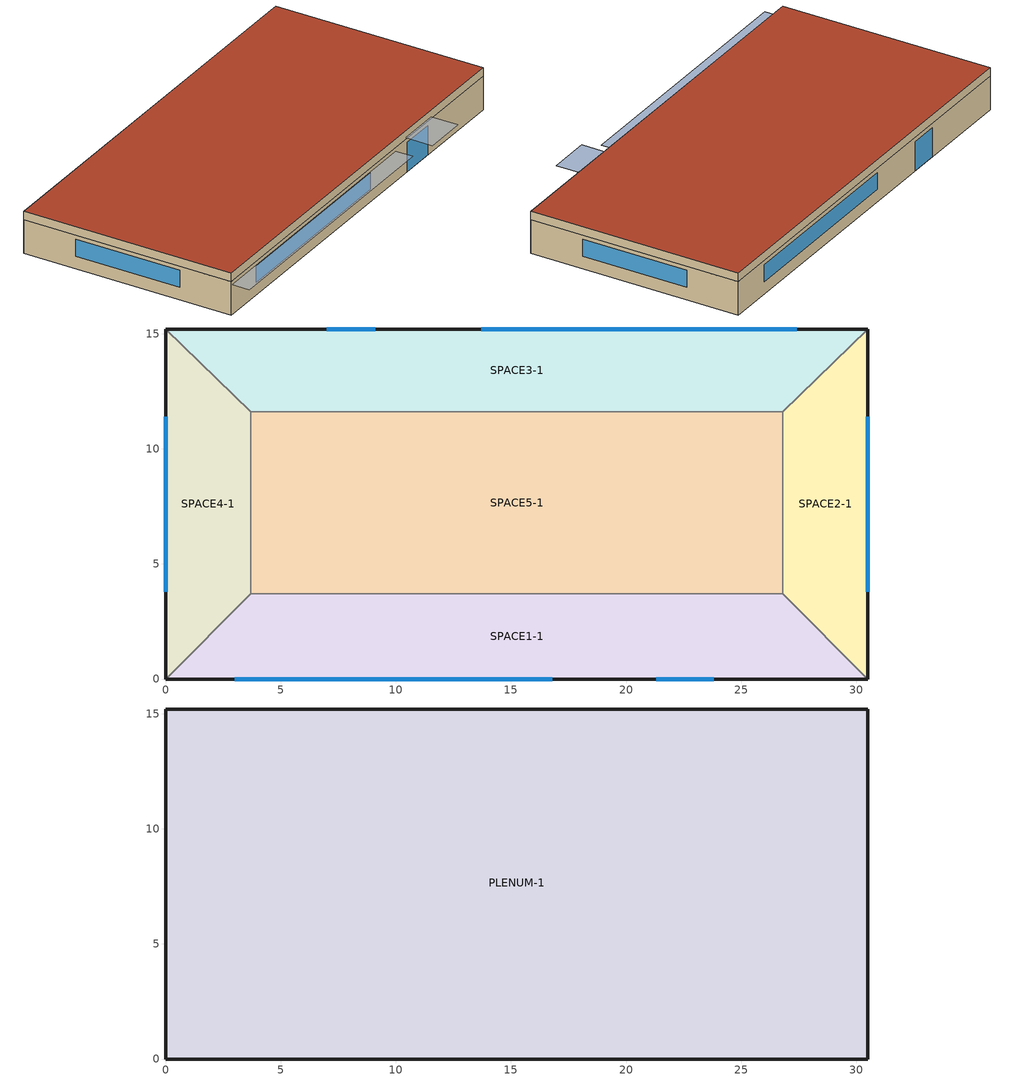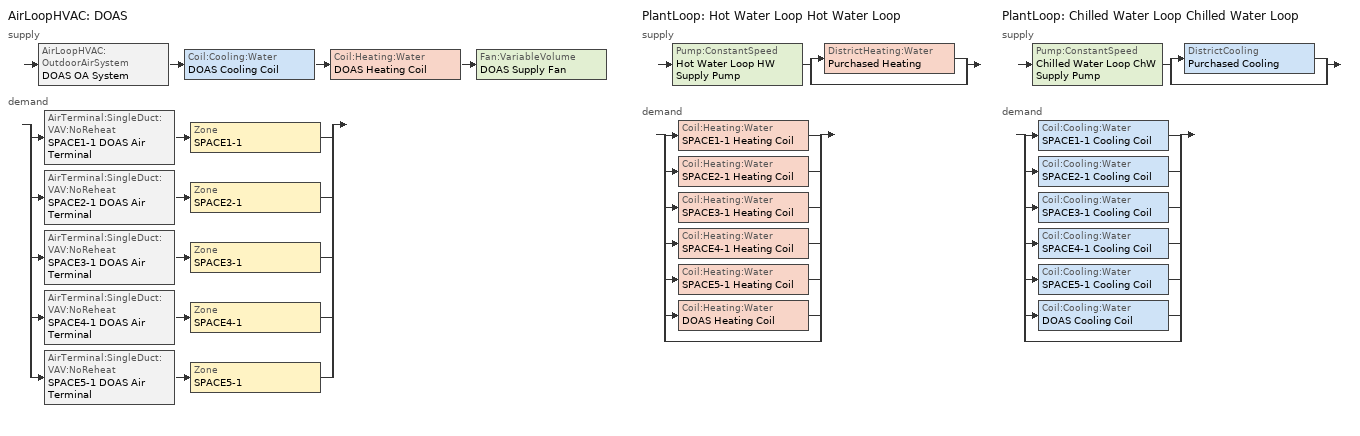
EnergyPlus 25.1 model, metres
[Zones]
SPACE1-1
 floor ground (FLOOR-SLAB-1): 26.8,3.7 30.5,0 0,0 3.7,3.7 z0
 wall outside (WALL-1): 0,0 30.5,0 z0:2.4
 wall to SPACE2-1 (INT-WALL-1): 30.5,0 26.8,3.7 z0:2.4
 wall to SPACE4-1 (INT-WALL-1): 3.7,3.7 0,0 z0:2.4
 wall to SPACE5-1 (INT-WALL-1): 26.8,3.7 3.7,3.7 z0:2.4
 window (Dbl Clr 3mm/13mm Air): 3,0 16.8,0 z0.9:2.1
 window (Sgl Grey 3mm): 21.3,0 23.8,0 z0:2.1
SPACE2-1
 floor ground (FLOOR-SLAB-1): 26.8,11.6 30.5,15.2 30.5,0 26.8,3.7 z0
 wall outside (WALL-1): 30.5,0 30.5,15.2 z0:2.4
 wall to SPACE3-1 (INT-WALL-1): 30.5,15.2 26.8,11.6 z0:2.4
 wall to SPACE5-1 (INT-WALL-1): 26.8,11.6 26.8,3.7 z0:2.4
 window (Dbl Clr 3mm/13mm Air): 30.5,3.8 30.5,11.4 z0.9:2.1
SPACE3-1
 floor ground (FLOOR-SLAB-1): 26.8,11.6 3.7,11.6 0,15.2 30.5,15.2 z0
 wall outside (WALL-1): 30.5,15.2 0,15.2 z0:2.4
 wall to SPACE4-1 (INT-WALL-1): 0,15.2 3.7,11.6 z0:2.4
 wall to SPACE5-1 (INT-WALL-1): 3.7,11.6 26.8,11.6 z0:2.4
 window (Dbl Clr 3mm/13mm Air): 27.4,15.2 13.7,15.2 z0.9:2.1
 window (Sgl Grey 3mm): 9.1,15.2 7,15.2 z0:2.1
SPACE4-1
 floor ground (FLOOR-SLAB-1): 3.7,3.7 0,0 0,15.2 3.7,11.6 z0
 wall outside (WALL-1): 0,15.2 0,0 z0:2.4
 wall to SPACE5-1 (INT-WALL-1): 3.7,3.7 3.7,11.6 z0:2.4
 window (Dbl Clr 3mm/13mm Air): 0,11.4 0,3.8 z0.9:2.1
SPACE5-1
 floor ground (FLOOR-SLAB-1): 26.8,11.6 26.8,3.7 3.7,3.7 3.7,11.6 z0
PLENUM-1
 floor to SPACE1-1 (CLNG-1): 26.8,3.7 30.5,0 0,0 3.7,3.7 z2.4
 floor to SPACE2-1 (CLNG-1): 26.8,11.6 30.5,15.2 30.5,0 26.8,3.7 z2.4
 floor to SPACE3-1 (CLNG-1): 26.8,11.6 3.7,11.6 0,15.2 30.5,15.2 z2.4
 floor to SPACE4-1 (CLNG-1): 3.7,3.7 0,0 0,15.2 3.7,11.6 z2.4
 floor to SPACE5-1 (CLNG-1): 26.8,11.6 26.8,3.7 3.7,3.7 3.7,11.6 z2.4
 wall outside (WALL-1): 0,0 30.5,0 30.5,15.2 0,15.2 0,0 z2.4:3
 roof outside (ROOF-1): 0,15.2 0,0 30.5,0 30.5,15.2 z3
shading: 0,-1.3 0,0 19.8,0 19.8,-1.3 z2.2; 21,-2 21,0 24.1,0 24.1,-2 z2.6
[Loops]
AirLoopHVAC 'DOAS'
 supply: AirLoopHVAC:OutdoorAirSystem 'DOAS OA System' > Coil:Cooling:Water 'DOAS Cooling Coil' > Coil:Heating:Water 'DOAS Heating Coil' > Fan:VariableVolume 'DOAS Supply Fan'
 demand: split
  | AirTerminal:SingleDuct:VAV:NoReheat 'SPACE1-1 DOAS Air Terminal' > Zone 'SPACE1-1'
  | AirTerminal:SingleDuct:VAV:NoReheat 'SPACE2-1 DOAS Air Terminal' > Zone 'SPACE2-1'
  | AirTerminal:SingleDuct:VAV:NoReheat 'SPACE3-1 DOAS Air Terminal' > Zone 'SPACE3-1'
  | AirTerminal:SingleDuct:VAV:NoReheat 'SPACE4-1 DOAS Air Terminal' > Zone 'SPACE4-1'
  | AirTerminal:SingleDuct:VAV:NoReheat 'SPACE5-1 DOAS Air Terminal' > Zone 'SPACE5-1'
PlantLoop 'Hot Water Loop Hot Water Loop'
 supply: Pump:ConstantSpeed 'Hot Water Loop HW Supply Pump' > split
  | DistrictHeating:Water 'Purchased Heating'
  | bypass
 demand: split
  | Coil:Heating:Water 'SPACE1-1 Heating Coil'
  | Coil:Heating:Water 'SPACE2-1 Heating Coil'
  | Coil:Heating:Water 'SPACE3-1 Heating Coil'
  | Coil:Heating:Water 'SPACE4-1 Heating Coil'
  | Coil:Heating:Water 'SPACE5-1 Heating Coil'
  | Coil:Heating:Water 'DOAS Heating Coil'
  | bypass
PlantLoop 'Chilled Water Loop Chilled Water Loop'
 supply: Pump:ConstantSpeed 'Chilled Water Loop ChW Supply Pump' > split
  | DistrictCooling 'Purchased Cooling'
  | bypass
 demand: split
  | Coil:Cooling:Water 'SPACE1-1 Cooling Coil'
  | Coil:Cooling:Water 'SPACE2-1 Cooling Coil'
  | Coil:Cooling:Water 'SPACE3-1 Cooling Coil'
  | Coil:Cooling:Water 'SPACE4-1 Cooling Coil'
  | Coil:Cooling:Water 'SPACE5-1 Cooling Coil'
  | Coil:Cooling:Water 'DOAS Cooling Coil'
  | bypass
[Building]
Fan Coil with DOAS: North Axis {deg}=30; Terrain=City; Loads Convergence Tolerance Value {W}=0.04; Temperature Convergence Tolerance Value {deltaC}=0.4; Solar Distribution=FullExterior; Maximum Number of Warmup Days=25; Minimum Number of Warmup Days=6
[Site:Location]
CHICAGO_IL_USA TMY2-94846: Latitude {deg}=41.78; Longitude {deg}=-87.75; Time Zone {hr}=-6; Elevation {m}=190
[SizingPeriod:DesignDay] Day of Month=21; Humidity Condition Type=Wetbulb; Barometric Pressure {Pa}=99063; Rain Indicator=No; Snow Indicator=No; Daylight Saving Time Indicator=No; Solar Model Indicator=ASHRAEClearSky
Name | Month | Day Type | Maximum Dry-Bulb Temperature {C} | Daily Dry-Bulb Temperature Range {deltaC} | Wetbulb or DewPoint at Maximum Dry-Bulb {C} | Wind Speed {m/s} | Wind Direction {deg} | Sky Clearness
CHICAGO_IL_USA Annual Heating 99% Design Conditions DB | 1 | WinterDesignDay | -17.3 | 0 | -17.3 | 4.9 | 270 | 0
CHICAGO_IL_USA Annual Cooling 1% Design Conditions DB/MCWB | 7 | SummerDesignDay | 31.5 | 10.7 | 23 | 5.3 | 230 | 1
[Site:GroundTemperature:BuildingSurface]
21.5, 21.4, 21.5, 21.5, 22, 22.9, 23, 23.1, 23.1, 22.2, 21.7, 21.6
[Material] Thermal Absorptance=0.9
Name | Roughness | Thickness {m} | Conductivity {W/m-K} | Density {kg/m3} | Specific Heat {J/kg-K} | Solar Absorptance | Visible Absorptance
RG01 | Rough | 0.0127 | 1.442 | 881 | 1674 | 0.65 | 0.65
BR01 | VeryRough | 0.0095 | 0.162 | 1121 | 1464 | 0.7 | 0.7
IN46 | VeryRough | 0.0762 | 0.023 | 24 | 1590 | 0.5 | 0.5
WD01 | MediumSmooth | 0.0191 | 0.115 | 513 | 1381 | 0.78 | 0.78
PW03 | MediumSmooth | 0.0127 | 0.115 | 545 | 1213 | 0.78 | 0.78
IN02 | Rough | 0.0901 | 0.043 | 10 | 837 | 0.75 | 0.75
GP01 | MediumSmooth | 0.0127 | 0.16 | 801 | 837 | 0.75 | 0.75
GP02 | MediumSmooth | 0.0159 | 0.16 | 801 | 837 | 0.75 | 0.75
CC03 | MediumRough | 0.1016 | 1.31 | 2243 | 837 | 0.65 | 0.65
[Material:NoMass]
MAT-CLNG-1: Roughness=Rough; Thermal Resistance {m2-K/W}=0.652259; Thermal Absorptance=0.65; Solar Absorptance=0.65; Visible Absorptance=0.65
[Material:AirGap]
AL21: Thermal Resistance {m2-K/W}=0.157
[WindowMaterial:Glazing] Optical Data Type=SpectralAverage; Thickness {m}=0.003; Infrared Transmittance at Normal Incidence=0; Front Side Infrared Hemispherical Emissivity=0.84; Back Side Infrared Hemispherical Emissivity=0.84; Conductivity {W/m-K}=0.9
Name | Solar Transmittance at Normal Incidence | Front Side Solar Reflectance at Normal Incidence | Back Side Solar Reflectance at Normal Incidence | Visible Transmittance at Normal Incidence | Front Side Visible Reflectance at Normal Incidence | Back Side Visible Reflectance at Normal Incidence
CLEAR 3MM | 0.837 | 0.075 | 0.075 | 0.898 | 0.081 | 0.081
GREY 3MM | 0.626 | 0.061 | 0.061 | 0.611 | 0.061 | 0.061
[WindowMaterial:Gas]
AIR 13MM: Gas Type=Air; Thickness {m}=0.0127
[Construction]
ROOF-1: RG01, BR01, IN46, WD01
WALL-1: WD01, PW03, IN02, GP01
CLNG-1: MAT-CLNG-1
FLOOR-SLAB-1: CC03
INT-WALL-1: GP02, AL21, GP02
Dbl Clr 3mm/13mm Air: CLEAR 3MM, AIR 13MM, CLEAR 3MM
Sgl Grey 3mm: GREY 3MM
[Zone] Type=1; Multiplier=1
Name | Ceiling Height {m} | Volume {m3}
PLENUM-1 | 0.6096 | 283.2
SPACE1-1; SPACE3-1 | 2.4384 | 239.247
SPACE2-1; SPACE4-1 | 2.4384 | 103.311
SPACE5-1 | 2.4384 | 447.683
[People] Number of People Schedule=OCCUPY-1; Number of People Calculation Method=people; Fraction Radiant=0.3; Activity Level Schedule=ActSchd
Name | Zone or ZoneList or Space or SpaceList | Number of People
SPACE1-1 People 1 | SPACE1-1 | 11
SPACE2-1 People 1 | SPACE2-1 | 5
SPACE3-1 People 1 | SPACE3-1 | 11
SPACE4-1 People 1 | SPACE4-1 | 5
SPACE5-1 People 1 | SPACE5-1 | 20
[Lights] Schedule=LIGHTS-1; Design Level Calculation Method=LightingLevel; Return Air Fraction=0; Fraction Radiant=0.59; Fraction Visible=0.2; Fraction Replaceable=0
Name | Zone or ZoneList or Space or SpaceList | Lighting Level {W}
SPACE1-1 Lights 1 | SPACE1-1 | 1584
SPACE2-1 Lights 1 | SPACE2-1 | 684
SPACE3-1 Lights 1 | SPACE3-1 | 1584
SPACE4-1 Lights 1 | SPACE4-1 | 684
SPACE5-1 Lights 1 | SPACE5-1 | 2964
[ElectricEquipment] Schedule=EQUIP-1; Design Level Calculation Method=EquipmentLevel; Fraction Latent=0; Fraction Radiant=0.3; Fraction Lost=0
Name | Zone or ZoneList or Space or SpaceList | Design Level {W}
SPACE1-1 ElecEq 1 | SPACE1-1 | 1056
SPACE2-1 ElecEq 1 | SPACE2-1 | 456
SPACE3-1 ElecEq 1 | SPACE3-1 | 1056
SPACE4-1 ElecEq 1 | SPACE4-1 | 456
SPACE5-1 ElecEq 1 | SPACE5-1 | 1976
[ZoneInfiltration:DesignFlowRate] Schedule=INFIL-SCH; Design Flow Rate Calculation Method=flow/zone; Constant Term Coefficient=0; Temperature Term Coefficient=0; Velocity Term Coefficient=0.2237; Velocity Squared Term Coefficient=0
Name | Zone or ZoneList or Space or SpaceList | Design Flow Rate {m3/s}
SPACE1-1 Infil 1 | SPACE1-1 | 0.0167
SPACE2-1 Infil 1 | SPACE2-1 | 0.00717
SPACE3-1 Infil 1 | SPACE3-1 | 0.0167
SPACE4-1 Infil 1 | SPACE4-1 | 0.00717
SPACE5-1 Infil 1 | SPACE5-1 | 0.031089
[DesignSpecification:OutdoorAir] Outdoor Air Method=flow/person; Outdoor Air Flow per Person {m3/s-person}=0.00944; Outdoor Air Flow per Zone Floor Area {m3/s-m2}=0; Outdoor Air Flow per Zone {m3/s}=0
SZ DSOA SPACE1-1; SZ DSOA SPACE2-1; SZ DSOA SPACE3-1; SZ DSOA SPACE4-1; SZ DSOA SPACE5-1
[DesignSpecification:ZoneAirDistribution] Zone Air Distribution Effectiveness in Cooling Mode=1; Zone Air Distribution Effectiveness in Heating Mode=1
SZ DSZAD SPACE1-1; SZ DSZAD SPACE2-1; SZ DSZAD SPACE3-1; SZ DSZAD SPACE4-1; SZ DSZAD SPACE5-1
[Sizing:Zone] Zone Cooling Design Supply Air Temperature Input Method=SupplyAirTemperature; Zone Cooling Design Supply Air Temperature {C}=12.5; Zone Cooling Design Supply Air Temperature Difference {deltaC}=11.11; Zone Heating Design Supply Air Temperature Input Method=SupplyAirTemperature; Zone Heating Design Supply Air Temperature {C}=50; Zone Cooling Design Supply Air Humidity Ratio {kgWater/kgDryAir}=0.008; Zone Heating Design Supply Air Humidity Ratio {kgWater/kgDryAir}=0.008; Cooling Design Air Flow Method=DesignDay; Cooling Design Air Flow Rate {m3/s}=0; Cooling Minimum Air Flow Fraction=0; Heating Design Air Flow Method=DesignDay; Heating Design Air Flow Rate {m3/s}=0; Heating Maximum Air Flow Fraction=0; Account for Dedicated Outdoor Air System=Yes; Dedicated Outdoor Air System Control Strategy=ColdSupplyAir; Dedicated Outdoor Air Low Setpoint Temperature for Design {C}=12.8; Dedicated Outdoor Air High Setpoint Temperature for Design {C}=15.6
Name | Design Specification Outdoor Air Object | Design Specification Zone Air Distribution Object
SPACE1-1 | SZ DSOA SPACE1-1 | SZ DSZAD SPACE1-1
SPACE2-1 | SZ DSOA SPACE2-1 | SZ DSZAD SPACE2-1
SPACE3-1 | SZ DSOA SPACE3-1 | SZ DSZAD SPACE3-1
SPACE4-1 | SZ DSOA SPACE4-1 | SZ DSZAD SPACE4-1
SPACE5-1 | SZ DSOA SPACE5-1 | SZ DSZAD SPACE5-1
[Sizing:System]
DOAS: Type of Load to Size On=VentilationRequirement; Design Outdoor Air Flow Rate {m3/s}=autosize; Central Heating Maximum System Air Flow Ratio=1; Preheat Design Temperature {C}=2; Preheat Design Humidity Ratio {kgWater/kgDryAir}=0.008; Precool Design Temperature {C}=11; Precool Design Humidity Ratio {kgWater/kgDryAir}=0.008; Central Cooling Design Supply Air Temperature {C}=12.8; Central Heating Design Supply Air Temperature {C}=12.2; Type of Zone Sum to Use=NonCoincident; 100% Outdoor Air in Cooling=Yes; 100% Outdoor Air in Heating=Yes; Central Cooling Design Supply Air Humidity Ratio {kgWater/kgDryAir}=0.00924; Central Heating Design Supply Air Humidity Ratio {kgWater/kgDryAir}=0.003; Cooling Supply Air Flow Rate Method=DesignDay; Cooling Supply Air Flow Rate {m3/s}=0; Heating Supply Air Flow Rate Method=DesignDay; Heating Supply Air Flow Rate {m3/s}=0; System Outdoor Air Method=ZoneSum; Zone Maximum Outdoor Air Fraction=1; Cooling Design Capacity Method=CoolingDesignCapacity; Cooling Design Capacity {W}=autosize; Heating Design Capacity Method=HeatingDesignCapacity; Heating Design Capacity {W}=autosize; Central Cooling Capacity Control Method=OnOff
[Sizing:Plant]
Name | Loop Type | Design Loop Exit Temperature {C} | Loop Design Temperature Difference {deltaC}
Hot Water Loop Hot Water Loop | Heating | 82 | 11
Chilled Water Loop Chilled Water Loop | Cooling | 7.22 | 6.67
[ZoneControl:Thermostat] Control Type Schedule=HVACTemplate-Always 4; Control 1=All Zones Dual SP Control
Name | Zone or ZoneList
SPACE1-1 Thermostat | SPACE1-1
SPACE2-1 Thermostat | SPACE2-1
SPACE3-1 Thermostat | SPACE3-1
SPACE4-1 Thermostat | SPACE4-1
SPACE5-1 Thermostat | SPACE5-1
[ThermostatSetpoint:DualSetpoint]
All Zones Dual SP Control: Heating Setpoint Temperature Schedule=Htg-SetP-Sch; Cooling Setpoint Temperature Schedule=Clg-SetP-Sch
[ZoneHVAC:FourPipeFanCoil] Availability Schedule=FanAvailSched; Capacity Control Method=CyclingFan; Maximum Supply Air Flow Rate {m3/s}=autosize; Low Speed Supply Air Flow Ratio=0.33; Medium Speed Supply Air Flow Ratio=0.66; Maximum Outdoor Air Flow Rate {m3/s}=0; Maximum Cold Water Flow Rate {m3/s}=autosize; Minimum Cold Water Flow Rate {m3/s}=0; Cooling Convergence Tolerance=0.001; Maximum Hot Water Flow Rate {m3/s}=autosize; Minimum Hot Water Flow Rate {m3/s}=0; Heating Convergence Tolerance=0.001
Name | Supply Air Fan | Cooling Coil | Heating Coil
SPACE1-1 Fan Coil | SPACE1-1 Supply Fan | SPACE1-1 Cooling Coil | SPACE1-1 Heating Coil
SPACE2-1 Fan Coil | SPACE2-1 Supply Fan | SPACE2-1 Cooling Coil | SPACE2-1 Heating Coil
SPACE3-1 Fan Coil | SPACE3-1 Supply Fan | SPACE3-1 Cooling Coil | SPACE3-1 Heating Coil
SPACE4-1 Fan Coil | SPACE4-1 Supply Fan | SPACE4-1 Cooling Coil | SPACE4-1 Heating Coil
SPACE5-1 Fan Coil | SPACE5-1 Supply Fan | SPACE5-1 Cooling Coil | SPACE5-1 Heating Coil
[AirTerminal:SingleDuct:VAV:NoReheat] Availability Schedule=HVACTemplate-Always 1; Maximum Air Flow Rate {m3/s}=autosize; Zone Minimum Air Flow Input Method=Constant; Constant Minimum Air Flow Fraction=1
SPACE1-1 DOAS Air Terminal; SPACE2-1 DOAS Air Terminal; SPACE3-1 DOAS Air Terminal; SPACE4-1 DOAS Air Terminal; SPACE5-1 DOAS Air Terminal
[Zone equipment]
SPACE1-1: SPACE1-1 DOAS Air Terminal, SPACE1-1 Fan Coil
SPACE2-1: SPACE2-1 DOAS Air Terminal, SPACE2-1 Fan Coil
SPACE3-1: SPACE3-1 DOAS Air Terminal, SPACE3-1 Fan Coil
SPACE4-1: SPACE4-1 DOAS Air Terminal, SPACE4-1 Fan Coil
SPACE5-1: SPACE5-1 DOAS Air Terminal, SPACE5-1 Fan Coil
[Fan:VariableVolume]
DOAS Supply Fan: Availability Schedule=FanAvailSched; Fan Total Efficiency=0.7; Pressure Rise {Pa}=1000; Maximum Flow Rate {m3/s}=autosize; Fan Power Minimum Flow Rate Input Method=Fraction; Fan Power Minimum Flow Fraction=0; Motor Efficiency=0.9; Motor In Airstream Fraction=1; Fan Power Coefficient 1=0.00153024; Fan Power Coefficient 2=0.00520806; Fan Power Coefficient 3=1.10862; Fan Power Coefficient 4=-0.116356; Fan Power Coefficient 5=0
[Fan:OnOff] Availability Schedule=FanAvailSched; Fan Total Efficiency=0.7; Pressure Rise {Pa}=75; Maximum Flow Rate {m3/s}=autosize; Motor Efficiency=0.9; Motor In Airstream Fraction=1
SPACE1-1 Supply Fan; SPACE2-1 Supply Fan; SPACE3-1 Supply Fan; SPACE4-1 Supply Fan; SPACE5-1 Supply Fan
[Coil:Cooling:Water] Availability Schedule=HVACTemplate-Always 1; Design Water Flow Rate {m3/s}=autosize; Design Air Flow Rate {m3/s}=autosize; Design Inlet Water Temperature {C}=autosize; Design Inlet Air Temperature {C}=autosize; Design Outlet Air Temperature {C}=autosize; Design Inlet Air Humidity Ratio {kgWater/kgDryAir}=autosize; Design Outlet Air Humidity Ratio {kgWater/kgDryAir}=autosize; Type of Analysis=DetailedAnalysis; Heat Exchanger Configuration=CrossFlow
SPACE1-1 Cooling Coil; SPACE2-1 Cooling Coil; SPACE3-1 Cooling Coil; SPACE4-1 Cooling Coil; SPACE5-1 Cooling Coil; DOAS Cooling Coil
[Coil:Heating:Water] Availability Schedule=HVACTemplate-Always 1; U-Factor Times Area Value {W/K}=autosize; Maximum Water Flow Rate {m3/s}=autosize; Performance Input Method=UFactorTimesAreaAndDesignWaterFlowRate; Rated Capacity {W}=autosize; Rated Inlet Water Temperature {C}=82.2; Rated Inlet Air Temperature {C}=16.6; Rated Outlet Water Temperature {C}=71.1; Rated Outlet Air Temperature {C}=32.2; Rated Ratio for Air and Water Convection=0.5
SPACE1-1 Heating Coil; SPACE2-1 Heating Coil; SPACE3-1 Heating Coil; SPACE4-1 Heating Coil; SPACE5-1 Heating Coil; DOAS Heating Coil
[Controller:WaterCoil] Control Variable=Temperature; Actuator Variable=Flow; Controller Convergence Tolerance {deltaC}=autosize; Maximum Actuated Flow {m3/s}=autosize; Minimum Actuated Flow {m3/s}=0
Name | Action
DOAS Cooling Coil Controller | Reverse
DOAS Heating Coil Controller | Normal
[Controller:OutdoorAir]
DOAS OA Controller: Minimum Outdoor Air Flow Rate {m3/s}=autosize; Maximum Outdoor Air Flow Rate {m3/s}=autosize; Economizer Control Type=DifferentialEnthalpy; Economizer Control Action Type=MinimumFlowWithBypass; Economizer Minimum Limit Dry-Bulb Temperature {C}=12.2; Lockout Type=NoLockout; Minimum Limit Type=ProportionalMinimum
[AirLoopHVAC]
DOAS: Design Supply Air Flow Rate {m3/s}=autosize
[HeatExchanger:AirToAir:SensibleAndLatent]
DOAS Heat Recovery: Availability Schedule=HVACTemplate-Always 1; Nominal Supply Air Flow Rate {m3/s}=autosize; Sensible Effectiveness at 100% Heating Air Flow=0.7; Latent Effectiveness at 100% Heating Air Flow=0.65; Sensible Effectiveness at 100% Cooling Air Flow=0.7; Latent Effectiveness at 100% Cooling Air Flow=0.65; Nominal Electric Power {W}=0; Supply Air Outlet Temperature Control=Yes; Heat Exchanger Type=Plate; Frost Control Type=MinimumExhaustTemperature; Threshold Temperature {C}=1.7; Initial Defrost Time Fraction=0.083; Rate of Defrost Time Fraction Increase {1/K}=0.012; Economizer Lockout=Yes; Sensible Effectiveness of Heating Air Flow Curve=SenEffectivenessTable; Latent Effectiveness of Heating Air Flow Curve=LatEffectivenessTable; Sensible Effectiveness of Cooling Air Flow Curve=SenEffectivenessTable; Latent Effectiveness of Cooling Air Flow Curve=LatEffectivenessTable
[Humidifier:Steam:Electric]
DOAS OA Humidifier: Availability Schedule=FanAvailSched; Rated Capacity {m3/s}=autosize; Rated Power {W}=autosize; Rated Fan Power {W}=0; Standby Power {W}=0
[SetpointManager:Scheduled]
Name | Control Variable | Schedule | Setpoint Node or NodeList
Main Humidifier setpoint Mgr | MinimumHumidityRatio | Humidifier Setpoint Schedule | DOAS Humidifier Air Outlet
DOAS Heating Supply Air Temp Manager | Temperature | HVACTemplate-Always 12.2 | DOAS Supply Path Inlet
[Pump:ConstantSpeed] Design Flow Rate {m3/s}=autosize; Design Pump Head {Pa}=179352; Design Power Consumption {W}=autosize; Motor Efficiency=0.9; Fraction of Motor Inefficiencies to Fluid Stream=0; Pump Control Type=INTERMITTENT
Hot Water Loop HW Supply Pump; Chilled Water Loop ChW Supply Pump
[DistrictHeating:Water]
Purchased Heating: Nominal Capacity {W}=35000
[DistrictCooling]
Purchased Cooling: Nominal Capacity {W}=35000
[PlantLoop] Fluid Type=Water; Maximum Loop Flow Rate {m3/s}=autosize; Minimum Loop Flow Rate {m3/s}=0; Plant Loop Volume {m3}=autosize; Load Distribution Scheme=SequentialLoad; Plant Loop Demand Calculation Scheme=SingleSetpoint
Name | Plant Equipment Operation Scheme | Maximum Loop Temperature {C} | Minimum Loop Temperature {C} | Common Pipe Simulation
Hot Water Loop Hot Water Loop | Hot Water Loop Operation | 100 | 10
Chilled Water Loop Chilled Water Loop | Chilled Water Loop Chiller Operation | 98 | 1 | None
[PlantEquipmentList]
Hot Water Loop All Equipment: Purchased Heating
Chilled Water Loop All Chillers: Purchased Cooling
[PlantEquipmentOperation:CoolingLoad] Load Range 1 Lower Limit {W}=0; Load Range 1 Upper Limit {W}=1000000000000000
Name | Range 1 Equipment List
Chilled Water Loop Chiller Operation All Hours | Chilled Water Loop All Chillers
Chilled Water Loop Condenser Operation All Hours | Chilled Water Loop All Condensers
[PlantEquipmentOperation:HeatingLoad]
Hot Water Loop Operation All Hours: Load Range 1 Lower Limit {W}=0; Load Range 1 Upper Limit {W}=1000000000000000; Range 1 Equipment List=Hot Water Loop All Equipment
[PlantEquipmentOperationSchemes] Control Scheme 1 Schedule=HVACTemplate-Always 1
Name | Control Scheme 1
Hot Water Loop Operation | Hot Water Loop Operation All Hours
Chilled Water Loop Chiller Operation | Chilled Water Loop Chiller Operation All Hours
[CondenserEquipmentOperationSchemes]
Chilled Water Loop Condenser Operation: Control Scheme 1=Chilled Water Loop Condenser Operation All Hours; Control Scheme 1 Schedule=HVACTemplate-Always 1
[AvailabilityManager:Scheduled]
DOAS Availability: Schedule=FanAvailSched
[SetpointManager:OutdoorAirReset] Control Variable=Temperature
Name | Setpoint at Outdoor Low Temperature {C} | Outdoor Low Temperature {C} | Setpoint at Outdoor High Temperature {C} | Outdoor High Temperature {C} | Setpoint Node or NodeList
DOAS Cooling Supply Air Temp Manager | 18.3 | 4.4 | 12.8 | 26.7 | DOAS Supply Fan Outlet
Hot Water Loop HW Temp Manager | 82.2 | -6.7 | 65.6 | 10 | Hot Water Loop HW Supply Setpoint Nodes
Chilled Water Loop ChW Temp Manager | 12.2 | 15.6 | 6.7 | 26.7 | Chilled Water Loop ChW Supply Setpoint Nodes
[SetpointManager:MixedAir] Control Variable=Temperature
Name | Setpoint Node or NodeList
DOAS Cooling Coil Air Temp Manager | DOAS Cooling Setpoint Nodes
DOAS Heating Coil Air Temp Manager | DOAS Heating Coil Outlet
DOAS Heat Recovery Air Temp Manager | DOAS Heat Recovery Outlet
DOAS Heat Recovery Economizer Temp Manager | DOAS Mixed Air Outlet
[Schedule:Compact]
OCCUPY-1: Through: 12/31, For: WeekDays SummerDesignDay CustomDay1 CustomDay2, Until: 8:00, 0, Until: 11:00, 1, Until: 12:00, 0.8, Until: 13:00, 0.4, Until: 14:00, 0.8, Until: 18:00, 1, Until: 19:00, 0.5, Until: 21:00, 0.1, Until: 24:00, 0, For: Weekends WinterDesignDay Holiday, Until: 24:00, 0
LIGHTS-1: Through: 12/31, For: WeekDays SummerDesignDay CustomDay1 CustomDay2, Until: 8:00, 0.05, Until: 9:00, 0.9, Until: 10:00, 0.95, Until: 11:00, 1, Until: 12:00, 0.95, Until: 13:00, 0.8, Until: 14:00, 0.9, Until: 18:00, 1, Until: 19:00, 0.6, Until: 21:00, 0.4, Until: 24:00, 0.05, For: Weekends WinterDesignDay Holiday, Until: 24:00, 0.05
EQUIP-1: Through: 12/31, For: WeekDays SummerDesignDay CustomDay1 CustomDay2, Until: 8:00, 0.02, Until: 9:00, 0.4, Until: 14:00, 0.9, Until: 15:00, 0.8, Until: 16:00, 0.7, Until: 18:00, 0.5, Until: 21:00, 0.3, Until: 24:00, 0.02, For: Weekends WinterDesignDay Holiday, Until: 24:00, 0.02
INFIL-SCH: Through: 12/31, For: WeekDays CustomDay1 CustomDay2, Until: 7:00, 1, Until: 21:00, 0, Until: 24:00, 1, For: Weekends Holiday, Until: 24:00, 1, For: SummerDesignDay, Until: 24:00, 1, For: WinterDesignDay, Until: 24:00, 1
ActSchd: Through: 12/31, For: AllDays, Until: 24:00, 117.24
Htg-SetP-Sch: Through: 12/31, For: WeekDays CustomDay1 CustomDay2, Until: 6:00, 13, Until: 7:00, 18, Until: 21:00, 23, Until: 24:00, 13, For: WeekEnds Holiday, Until: 24:00, 13, For: SummerDesignDay, Until: 24:00, 13, For: WinterDesignDay, Until: 24:00, 23
Clg-SetP-Sch: Through: 12/31, For: WeekDays CustomDay1 CustomDay2, Until: 7:00, 32, Until: 21:00, 24, Until: 24:00, 32, For: WeekEnds Holiday, Until: 24:00, 32, For: SummerDesignDay, Until: 24:00, 24, For: WinterDesignDay, Until: 24:00, 32
FanAvailSched: Through: 12/31, For: WeekDays CustomDay1 CustomDay2, Until: 7:00, 0, Until: 21:00, 1, Until: 24:00, 0, For: Weekends Holiday, Until: 24:00, 0, For: SummerDesignDay, Until: 24:00, 1, For: WinterDesignDay, Until: 24:00, 1
HVACTemplate-Always 1: Through: 12/31, For: AllDays, Until: 24:00, 1
HVACTemplate-Always 4: Through: 12/31, For: AllDays, Until: 24:00, 4
HVACTemplate-Always 12.2: Through: 12/31, For: AllDays, Until: 24:00, 12.2
Humidifier Setpoint Schedule: Through: 12/31, For: Alldays, Until: 24:00, 0.005
[Table:IndependentVariable]
airFlowRatio: Linear, Linear, 0, 10, Dimensionless, 0.75, 1
[Table:IndependentVariableList]
effectiveness_IndependentVariableList: airFlowRatio
[Table:Lookup]
SenEffectivenessTable: effectiveness_IndependentVariableList, DivisorOnly, 0.7, 0, 10, Dimensionless, 0.75, 0.7
LatEffectivenessTable: effectiveness_IndependentVariableList, DivisorOnly, 0.65, 0, 10, Dimensionless, 0.7, 0.65
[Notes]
5ZoneFanCoilDOASCool_HumidifierOnOASystem.idf
Basic file description:  1 story building divided into 4 exterior and one interior conditioned zones and return plenum
Illustrates the sizing and use of a Dedicated Outdoor Air System with fan coil units.  Electric
Humidifier on the Outdoor Air Sub-System and ERV Heat Exchanger placed on Air Loop Main Branch.
Highlights:              Fan coils with DOAS and Humidifier on Outdoor Air sub-system
Simulation Location/Run: CHICAGO_IL_USA TMY2-94846, 2 design days, 2 run periods,
Run Control executes the run periods using the weather file
Location:                Chicago, IL
Design Days:             CHICAGO_IL_USA Annual Heating 99% Design Conditions DB, MaxDB= -17.3°C
CHICAGO_IL_USA Annual Cooling 1% Design Conditions, MaxDB=  31.5°C MCWB=  23.0°C
Run Period (Weather File): Winter 1/14, Summer 7/7, CHICAGO_IL_USA TMY2-94846
Run Control:             Zone and System sizing with weather file run control (no design days run)
Building: Single floor rectangular building 100 ft x 50 ft. 5 zones - 4 exterior, 1 interior, zone height 8 feet.
Exterior zone depth is 12 feet. There is a 2 foot high return plenum: the overall building height is
10 feet. There are windows on all 4 facades; the south and north facades have glass doors.
The south facing glass is shaded by overhangs. The walls are woodshingle over plywood, R11 insulation,
and gypboard. The roof is a gravel built up roof with R-3 mineral board insulation and plywood sheathing.
The windows are of various single and double pane construction with 3mm and 6mm glass and either 6mm or
13mm argon or air gap.  The window to wall ratio is approximately 0.29.
The south wall and door have overhangs.
The building is oriented 30 degrees east of north.
Floor Area:        463.6 m2 (5000 ft2)
Number of Stories: 1
Zone Description Details:
Internal gains description:     lighting is 1.5 watts/ft2, office equip is 1.0 watts/ft2. There is 1 occupant
per 100 ft2 of floor area. The infiltration is 0.25 air changes per hour.
Interzone Surfaces:             6 interzone surfaces (see diagram)
Internal Mass:                  None
Windows:                        4 ea.: 1) Double pane clear, 3mm glass, 13mm air gap
2) Double pane clear, 3mm glass, 13mm argon gap
3) Double pane clear, 6mm glass, 6mm air gap
4) Double pane lowE,  6mm lowE glass outside, 6mm air gap, 6mm clear glass
Doors:                          2 ea.:    Single pane grey,  3mm glass
Detached Shading:               None
Daylight:                       None
Natural Ventilation:            None
Compact Schedules:              Yes
HVAC:                           Four pipe fan coil system with dedicated outdoor air system, hot water heating coils,
and chilled water cooling coils. Purchased hot and chilled water system.
All equipment is autosized.
Zonal Equipment:                Yes
Central Air Handling Equipment: Yes
System Equipment Autosize:      Yes
Purchased Cooling:              Yes
Purchased Heating:              Yes
Coils:                          Yes
Pumps:                          Yes
Humidifiers:                    Yes,   Humidifier:Steam:Electric
Standard Reports:               All
Timestep or Hourly Variables:   Hourly
Time bins Report:               None
HTML Report:                    Yes
Environmental Emissions:        None
Utility Tariffs:                None
